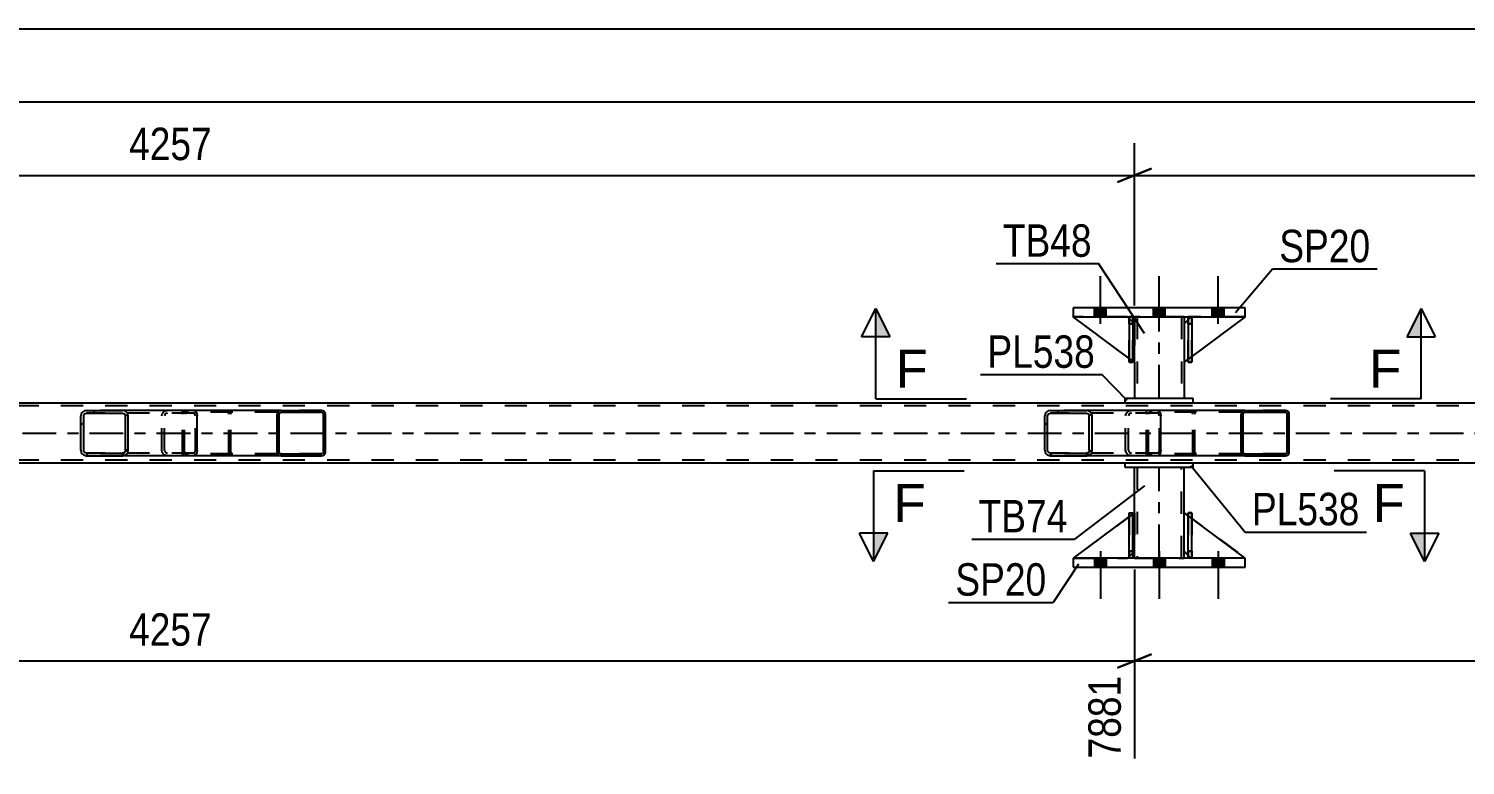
# Model space of a CAD drawing. Header units: millimetres. Extents: x -89 to 752, y -437 to 157.
# Drawn here: x 137.8 to 264.7, y -234.1 to -169 of the extents above; entities that cross this region are included whole.
import ezdxf

# ---------------------------------------------------------------- set-up
doc = ezdxf.new("R2010")
doc.units = ezdxf.units.MM
doc.linetypes.add('DXK_LINE_DOT2', pattern=[3.9198, 1.9599, -1.9599])
doc.linetypes.add('DXK_LINE_DOT3', pattern=[5.9187, 2.979, -0.9799, 0.9799, -0.9799])
doc.styles.add('Arial', font='ARIAL.TTF', dxfattribs={"height": 0.2})
doc.styles.add('Arial Narrow', font='ARIALN.TTF', dxfattribs={"height": 0.2})

# ---------------------------------------------------------------- blocks, each defined once
blk = doc.blocks.new('Part-318886155-2292 - 2159')
at = {"color": 7, "linetype": 'DXK_LINE_DOT2'}
for p, q in [((235.37, -211.85), (235.05, -212.09)), ((235.5, -215.16), (235.5, -211.76)), ((235.5, -215.16), (234.9, -215.76)), ((235.37, -215.29), (235.05, -215.61)), ((230.1, -215.76), (234.9, -215.76))]:
    blk.add_line(p, q, dxfattribs=at)
at = {"color": 2, "linetype": 'Continuous'}
for p, q in [((235.5, -211.76), (235.37, -211.85)), ((235.5, -215.16), (235.5, -211.76)), ((235.05, -212.09), (230.1, -215.76)), ((235.05, -215.61), (234.9, -215.76)), ((235.5, -215.16), (235.37, -215.29)), ((235.5, -215.16), (235.5, -215.16))]:
    blk.add_line(p, q, dxfattribs=at)
blk = doc.blocks.new('Part-318886155-2347 - 2159')
at = {"color": 2, "linetype": 'Continuous'}
for p, q in [((240.25, -194.71), (239.9, -195.06)), ((239.9, -195.06), (239.9, -198.46)), ((245.3, -194.46), (240.57, -197.96)), ((240.25, -198.2), (239.9, -198.46))]:
    blk.add_line(p, q, dxfattribs=at)
at = {"color": 7, "linetype": 'DXK_LINE_DOT2'}
for p, q in [((240.5, -194.46), (240.25, -194.71)), ((245.3, -194.46), (240.5, -194.46)), ((240.57, -197.96), (240.25, -198.2))]:
    blk.add_line(p, q, dxfattribs=at)
blk = doc.blocks.new('Part-318886155-2284 - 2159')
at = {"color": 7, "linetype": 'DXK_LINE_DOT2'}
for p, q in [((240.57, -211.76), (240.25, -211.76)), ((240.25, -215.16), (240.25, -211.76)), ((240.25, -211.76), (240.25, -215.76)), ((240.57, -211.76), (240.57, -215.16)), ((240.57, -215.76), (240.57, -211.76)), ((240.57, -215.16), (240.25, -215.16)), ((240.25, -215.76), (240.25, -215.16)), ((240.57, -215.16), (240.57, -215.76)), ((240.57, -215.76), (240.25, -215.76)), ((240.57, -215.76), (240.57, -215.76))]:
    blk.add_line(p, q, dxfattribs=at)
blk = doc.blocks.new('Part-318886155-2282 - 2159')
at = {"color": 2, "linetype": 'Continuous'}
for p, q in [((240.25, -215.76), (240.25, -211.76)), ((240.25, -211.76), (240.57, -211.76)), ((240.57, -215.76), (240.57, -211.76)), ((240.25, -215.76), (240.25, -215.76)), ((240.57, -215.76), (240.25, -215.76))]:
    blk.add_line(p, q, dxfattribs=at)
at = {"color": 7, "linetype": 'DXK_LINE_DOT2'}
for p, q in [((240.25, -211.76), (240.25, -215.16)), ((240.57, -215.16), (240.57, -211.76)), ((240.25, -215.16), (240.25, -215.76)), ((240.25, -215.16), (240.57, -215.16)), ((240.57, -215.76), (240.57, -215.16)), ((240.57, -215.76), (240.57, -215.76))]:
    blk.add_line(p, q, dxfattribs=at)
blk = doc.blocks.new('Part-318886155-2420 - 2159')
at = {"color": 2, "linetype": 'Continuous'}
for p, q in [((640.46, -202.08), (-28.42, -202.08)), ((234.7, -207.36), (70.43, -207.36)), ((490.1, -207.36), (240.7, -207.36))]:
    blk.add_line(p, q, dxfattribs=at)
at = {"color": 7, "linetype": 'DXK_LINE_DOT2'}
for p, q in [((640.46, -202.32), (-28.42, -202.32)), ((640.46, -207.12), (-28.42, -207.12)), ((240.7, -207.36), (234.7, -207.36))]:
    blk.add_line(p, q, dxfattribs=at)
at = {"color": 7, "linetype": 'DXK_LINE_DOT3'}
blk.add_line((-28.42, -204.72), (640.46, -204.72), dxfattribs=at)
blk = doc.blocks.new('Part-318886155-2291 - 2159')
at = {"color": 7, "linetype": 'DXK_LINE_DOT2'}
for p, q in [((235.5, -211.76), (230.1, -215.76)), ((235.5, -215.16), (235.5, -211.76)), ((235.5, -211.76), (235.5, -215.16)), ((234.9, -215.76), (235.5, -215.16)), ((235.5, -215.16), (234.9, -215.76)), ((235.5, -215.16), (235.5, -215.16)), ((230.1, -215.76), (234.9, -215.76))]:
    blk.add_line(p, q, dxfattribs=at)
blk = doc.blocks.new('Part-318886155-2348 - 2159')
at = {"color": 7, "linetype": 'DXK_LINE_DOT2'}
for p, q in [((235.5, -198.46), (230.1, -194.46)), ((230.1, -194.46), (234.9, -194.46)), ((234.9, -194.46), (235.5, -195.06)), ((235.5, -195.06), (234.9, -194.46)), ((235.5, -195.06), (235.5, -198.46)), ((235.5, -195.06), (235.5, -195.06)), ((235.5, -195.06), (235.5, -198.46))]:
    blk.add_line(p, q, dxfattribs=at)
blk = doc.blocks.new('Part-318886155-2283 - 2159')
at = {"color": 7, "linetype": 'DXK_LINE_DOT2'}
for p, q in [((235.05, -211.76), (235.37, -211.76)), ((235.05, -215.16), (235.05, -211.76)), ((235.05, -211.76), (235.05, -215.76)), ((235.37, -211.76), (235.37, -215.16)), ((235.37, -215.76), (235.37, -211.86)), ((235.37, -215.16), (235.05, -215.16)), ((235.05, -215.76), (235.05, -215.16)), ((235.37, -215.16), (235.37, -215.76)), ((235.37, -215.76), (235.05, -215.76)), ((235.37, -215.76), (235.37, -215.76))]:
    blk.add_line(p, q, dxfattribs=at)
blk = doc.blocks.new('Part-318886155-2288 - 2159')
at = {"color": 7, "linetype": 'DXK_LINE_DOT2'}
for p, q in [((239.9, -215.16), (239.9, -211.76)), ((239.9, -211.76), (245.3, -215.76)), ((240.5, -215.76), (239.9, -215.16)), ((245.3, -215.76), (240.5, -215.76))]:
    blk.add_line(p, q, dxfattribs=at)
blk = doc.blocks.new('Part-318886155-2346 - 2159')
at = {"color": 7, "linetype": 'DXK_LINE_DOT2'}
for p, q in [((240.5, -194.46), (239.9, -195.06)), ((239.9, -198.46), (245.3, -194.46)), ((239.9, -195.06), (239.9, -198.46)), ((245.3, -194.46), (240.5, -194.46))]:
    blk.add_line(p, q, dxfattribs=at)
blk = doc.blocks.new('Part-318886155-2289 - 2159')
at = {"color": 2, "linetype": 'Continuous'}
for p, q in [((239.9, -215.16), (239.9, -211.76)), ((240.25, -212.02), (239.9, -211.76)), ((245.3, -215.76), (240.57, -212.26)), ((240.25, -215.52), (239.9, -215.16))]:
    blk.add_line(p, q, dxfattribs=at)
at = {"color": 7, "linetype": 'DXK_LINE_DOT2'}
for p, q in [((240.57, -212.26), (240.25, -212.02)), ((240.5, -215.76), (240.25, -215.52)), ((245.3, -215.76), (240.5, -215.76)), ((245.3, -215.76), (245.3, -215.76)), ((245.3, -215.76), (245.3, -215.76))]:
    blk.add_line(p, q, dxfattribs=at)
blk = doc.blocks.new('Part-318886155-2293 - 2159')
at = {"color": 2, "linetype": 'Continuous'}
for p, q in [((235.05, -215.76), (235.05, -211.76)), ((235.05, -211.76), (235.37, -211.76)), ((235.37, -215.76), (235.37, -211.76)), ((235.05, -215.76), (235.05, -215.76)), ((235.37, -215.76), (235.05, -215.76))]:
    blk.add_line(p, q, dxfattribs=at)
at = {"color": 7, "linetype": 'DXK_LINE_DOT2'}
for p, q in [((235.05, -211.76), (235.05, -215.16)), ((235.37, -215.16), (235.37, -211.76)), ((235.05, -215.16), (235.05, -215.76)), ((235.05, -215.16), (235.37, -215.16)), ((235.37, -215.76), (235.37, -215.16)), ((235.37, -215.76), (235.37, -215.76))]:
    blk.add_line(p, q, dxfattribs=at)
blk = doc.blocks.new('Part-318886155-2294 - 2159')
at = {"color": 2, "linetype": 'Continuous'}
for p, q in [((235.37, -194.46), (235.05, -194.46)), ((235.05, -194.46), (235.05, -198.46)), ((235.37, -194.46), (235.37, -194.46)), ((235.37, -194.46), (235.37, -198.46)), ((235.37, -198.46), (235.05, -198.46))]:
    blk.add_line(p, q, dxfattribs=at)
at = {"color": 7, "linetype": 'DXK_LINE_DOT2'}
for p, q in [((235.05, -195.06), (235.05, -194.46)), ((235.37, -195.06), (235.05, -195.06)), ((235.05, -195.06), (235.05, -198.46)), ((235.37, -195.06), (235.37, -194.46)), ((235.37, -194.46), (235.37, -194.46)), ((235.37, -198.46), (235.37, -195.06))]:
    blk.add_line(p, q, dxfattribs=at)
blk = doc.blocks.new('Part-318886155-2295 - 2159')
at = {"color": 2, "linetype": 'Continuous'}
for p, q in [((240.57, -194.46), (240.25, -194.46)), ((240.25, -194.46), (240.25, -198.46)), ((240.57, -194.46), (240.57, -194.46)), ((240.57, -194.46), (240.57, -198.46)), ((240.57, -198.46), (240.25, -198.46))]:
    blk.add_line(p, q, dxfattribs=at)
at = {"color": 7, "linetype": 'DXK_LINE_DOT2'}
for p, q in [((240.25, -195.06), (240.25, -194.46)), ((240.57, -195.06), (240.25, -195.06)), ((240.25, -195.06), (240.25, -198.46)), ((240.57, -195.06), (240.57, -194.46)), ((240.57, -194.46), (240.57, -194.46)), ((240.57, -198.46), (240.57, -195.06))]:
    blk.add_line(p, q, dxfattribs=at)
blk = doc.blocks.new('Part-318886155-2395 - 2159')
at = {"linetype": 'Continuous'}
h = blk.add_hatch(dxfattribs=at)
h.set_pattern_fill('', scale=0.7, style=0, pattern_type=0)
h.set_pattern_definition([(45, (146.6005, -203.0176), (-1.57154, 1.57154), [])])
h.paths.add_polyline_path([(146.64, -203.2), (146.6, -203.02), (146.49, -202.86), (146.33, -202.76), (146.14, -202.72), (142.95, -202.72), (142.76, -202.76), (142.6, -202.86), (142.49, -203.02), (142.45, -203.2), (142.45, -206.24), (142.49, -206.43), (142.6, -206.58), (142.76, -206.68), (142.95, -206.72), (146.14, -206.72), (146.33, -206.68), (146.49, -206.58), (146.6, -206.43), (146.64, -206.24)])
h.paths.add_polyline_path([(146.37, -206.33), (146.31, -206.41), (146.23, -206.46), (146.14, -206.48), (142.95, -206.48), (142.86, -206.46), (142.77, -206.41), (142.72, -206.33), (142.7, -206.24), (142.7, -203.2), (142.72, -203.11), (142.77, -203.03), (142.86, -202.98), (142.95, -202.96), (146.14, -202.96), (146.23, -202.98), (146.31, -203.03), (146.37, -203.11), (146.39, -203.2), (146.39, -206.24)])
at = {"color": 2, "linetype": 'Continuous'}
for p, q in [((142.95, -202.72), (142.76, -202.76)), ((142.77, -203.03), (142.86, -202.98)), ((142.86, -202.98), (142.95, -202.96)), ((142.95, -202.72), (146.14, -202.72)), ((142.95, -202.96), (146.14, -202.96)), ((152.44, -202.72), (146.14, -202.72)), ((146.33, -202.76), (146.14, -202.72)), ((146.14, -202.96), (146.23, -202.98)), ((146.23, -202.98), (146.31, -203.03)), ((152.44, -202.72), (152.54, -202.76)), ((152.54, -202.76), (152.63, -202.86)), ((152.63, -202.86), (152.69, -203.02)), ((142.49, -203.02), (142.45, -203.2)), ((142.45, -206.24), (142.45, -203.2)), ((142.7, -203.2), (142.72, -203.11)), ((142.7, -206.24), (142.7, -203.2)), ((142.72, -203.11), (142.77, -203.03)), ((146.31, -203.03), (146.37, -203.11)), ((146.37, -203.11), (146.39, -203.2)), ((146.39, -206.24), (146.39, -203.2)), ((146.64, -203.2), (146.6, -203.02)), ((146.64, -206.24), (146.64, -203.2)), ((152.69, -203.02), (152.71, -203.2)), ((152.71, -206.24), (152.71, -203.2)), ((142.45, -206.24), (142.49, -206.43)), ((142.72, -206.33), (142.7, -206.24)), ((142.77, -206.41), (142.72, -206.33)), ((142.76, -206.68), (142.95, -206.72)), ((142.86, -206.46), (142.77, -206.41)), ((142.95, -206.48), (142.86, -206.46)), ((142.95, -206.48), (146.14, -206.48)), ((142.95, -206.72), (146.14, -206.72)), ((146.23, -206.46), (146.14, -206.48)), ((146.14, -206.72), (146.33, -206.68)), ((152.44, -206.72), (146.14, -206.72)), ((146.31, -206.41), (146.23, -206.46)), ((146.37, -206.33), (146.31, -206.41)), ((146.39, -206.24), (146.37, -206.33)), ((146.6, -206.43), (146.64, -206.24)), ((152.54, -206.68), (152.44, -206.72)), ((152.63, -206.58), (152.54, -206.68)), ((152.69, -206.43), (152.63, -206.58)), ((152.71, -206.24), (152.69, -206.43))]:
    blk.add_line(p, q, dxfattribs=at)
at = {"color": 7, "linetype": 'DXK_LINE_DOT2'}
for p, q in [((146.14, -202.72), (142.95, -202.72)), ((152.44, -202.96), (142.95, -202.96)), ((149.91, -202.76), (150.1, -202.72)), ((150.01, -202.98), (149.92, -203.03)), ((150.1, -202.96), (150.01, -202.98)), ((151.44, -202.96), (151.44, -202.72)), ((152.49, -202.98), (152.44, -202.96)), ((152.53, -203.03), (152.49, -202.98)), ((149.6, -203.2), (149.64, -203.02)), ((149.6, -206.24), (149.6, -203.2)), ((149.87, -203.11), (149.85, -203.2)), ((149.85, -206.24), (149.85, -203.2)), ((149.92, -203.03), (149.87, -203.11)), ((152.56, -203.11), (152.53, -203.03)), ((152.57, -203.2), (152.56, -203.11)), ((152.57, -206.24), (152.57, -203.2)), ((152.44, -206.48), (142.95, -206.48)), ((146.14, -206.72), (142.95, -206.72)), ((149.64, -206.43), (149.6, -206.24)), ((149.85, -206.24), (149.87, -206.33)), ((149.87, -206.33), (149.92, -206.41)), ((150.1, -206.72), (149.91, -206.68)), ((149.92, -206.41), (149.95, -206.43)), ((149.95, -206.43), (150.01, -206.46)), ((150.01, -206.46), (150.1, -206.48)), ((151.44, -206.72), (151.44, -206.48)), ((152.44, -206.48), (152.49, -206.46)), ((152.49, -206.46), (152.53, -206.41)), ((152.53, -206.41), (152.56, -206.33)), ((152.56, -206.33), (152.57, -206.24))]:
    blk.add_line(p, q, dxfattribs=at)
at = {"color": 2, "linetype": 'Continuous'}
for centre, start, end in [((142.94, -203.22), 111.1941, 156.1506), ((146.15, -203.22), 23.8494, 68.8059), ((142.94, -206.23), 203.8494, 248.8059), ((146.15, -206.23), 291.1941, 336.1506)]:
    blk.add_arc(centre, 0.492, start, end, dxfattribs=at)
at = {"color": 7, "linetype": 'DXK_LINE_DOT2'}
for centre, start, end in [((150.09, -203.22), 111.1941, 156.1506), ((150.09, -206.23), 203.8494, 248.8059)]:
    blk.add_arc(centre, 0.492, start, end, dxfattribs=at)
blk = doc.blocks.new('Part-318886155-2349 - 2159')
at = {"color": 2, "linetype": 'Continuous'}
for p, q in [((235.05, -198.13), (230.1, -194.46)), ((235.05, -194.61), (234.9, -194.46)), ((235.5, -195.06), (235.37, -194.93)), ((235.5, -195.06), (235.5, -195.06)), ((235.5, -198.46), (235.5, -195.06)), ((235.37, -198.37), (235.5, -198.46)), ((235.5, -198.46), (235.5, -198.46))]:
    blk.add_line(p, q, dxfattribs=at)
at = {"color": 7, "linetype": 'DXK_LINE_DOT2'}
for p, q in [((234.9, -194.46), (230.1, -194.46)), ((234.9, -194.46), (235.5, -195.06)), ((235.37, -194.93), (235.05, -194.61)), ((235.5, -195.06), (235.5, -198.46)), ((235.37, -198.37), (235.05, -198.13))]:
    blk.add_line(p, q, dxfattribs=at)
blk = doc.blocks.new('Part-318886155-2351 - 2159')
at = {"linetype": 'Continuous'}
h = blk.add_hatch(dxfattribs=at)
h.set_pattern_fill('', scale=0.7, style=0, pattern_type=0)
h.set_pattern_definition([(45, (249.1588, -202.9189), (-1.57154, 1.57154), [])])
h.paths.add_polyline_path([(249.18, -203.04), (249.16, -202.92), (249.09, -202.82), (248.97, -202.75), (248.84, -202.72), (245.27, -202.72), (245.14, -202.75), (245.03, -202.82), (244.95, -202.92), (244.93, -203.04), (244.93, -206.4), (244.95, -206.52), (245.03, -206.63), (245.14, -206.7), (245.27, -206.72), (248.84, -206.72), (248.97, -206.7), (249.09, -206.63), (249.16, -206.52), (249.18, -206.4)])
h.paths.add_polyline_path([(249, -206.46), (248.96, -206.51), (248.91, -206.55), (248.84, -206.56), (245.27, -206.56), (245.2, -206.55), (245.15, -206.51), (245.11, -206.46), (245.1, -206.4), (245.1, -203.04), (245.11, -202.98), (245.15, -202.93), (245.2, -202.89), (245.27, -202.88), (248.84, -202.88), (248.91, -202.89), (248.96, -202.93), (249, -202.98), (249.01, -203.04), (249.01, -206.4)])
at = {"color": 7, "linetype": 'DXK_LINE_DOT2'}
for p, q in [((236.58, -203.04), (236.6, -202.92)), ((236.76, -202.98), (236.75, -203.04)), ((236.8, -202.93), (236.76, -202.98)), ((236.79, -202.75), (236.92, -202.72)), ((236.85, -202.89), (236.8, -202.93)), ((236.92, -202.88), (236.85, -202.89)), ((237.57, -202.72), (236.92, -202.72)), ((248.84, -202.88), (236.92, -202.88)), ((240.49, -202.72), (240.63, -202.75)), ((240.56, -202.89), (240.49, -202.88)), ((240.62, -202.93), (240.56, -202.89)), ((240.65, -202.98), (240.62, -202.93)), ((240.66, -203.04), (240.65, -202.98)), ((240.81, -202.92), (240.84, -203.04)), ((248.84, -202.72), (245.27, -202.72)), ((236.58, -206.4), (236.58, -203.04)), ((236.75, -206.4), (236.75, -203.04)), ((240.66, -206.4), (240.66, -203.04)), ((240.84, -206.4), (240.84, -203.04)), ((236.6, -206.52), (236.58, -206.4)), ((236.75, -206.4), (236.76, -206.46)), ((236.76, -206.46), (236.8, -206.51)), ((236.92, -206.72), (236.79, -206.7)), ((236.8, -206.51), (236.85, -206.55)), ((236.85, -206.55), (236.92, -206.56)), ((248.84, -206.56), (236.92, -206.56)), ((237.57, -206.72), (236.92, -206.72)), ((240.49, -206.56), (240.56, -206.55)), ((240.63, -206.7), (240.49, -206.72)), ((240.56, -206.55), (240.62, -206.51)), ((240.62, -206.51), (240.65, -206.46)), ((240.65, -206.46), (240.66, -206.4)), ((240.84, -206.4), (240.81, -206.52)), ((245.27, -206.72), (248.84, -206.72))]:
    blk.add_line(p, q, dxfattribs=at)
at = {"color": 2, "linetype": 'Continuous'}
for p, q in [((245.27, -202.72), (237.57, -202.72)), ((244.95, -202.92), (244.93, -203.04)), ((245.1, -203.04), (245.11, -202.98)), ((245.11, -202.98), (245.15, -202.93)), ((245.27, -202.72), (245.14, -202.75)), ((245.15, -202.93), (245.2, -202.89)), ((245.2, -202.89), (245.27, -202.88)), ((245.27, -202.72), (248.84, -202.72)), ((245.27, -202.88), (248.84, -202.88)), ((248.97, -202.75), (248.84, -202.72)), ((248.84, -202.88), (248.91, -202.89)), ((248.91, -202.89), (248.96, -202.93)), ((248.96, -202.93), (249, -202.98)), ((249, -202.98), (249.01, -203.04)), ((249.18, -203.04), (249.16, -202.92)), ((244.93, -206.4), (244.93, -203.04)), ((245.1, -206.4), (245.1, -203.04)), ((249.01, -206.4), (249.01, -203.04)), ((249.18, -206.4), (249.18, -203.04)), ((245.27, -206.72), (237.57, -206.72)), ((244.93, -206.4), (244.95, -206.52)), ((245.11, -206.46), (245.1, -206.4)), ((245.15, -206.51), (245.11, -206.46)), ((245.14, -206.7), (245.27, -206.72)), ((245.2, -206.55), (245.15, -206.51)), ((245.27, -206.56), (245.2, -206.55)), ((245.27, -206.56), (248.84, -206.56)), ((245.27, -206.72), (248.84, -206.72)), ((248.91, -206.55), (248.84, -206.56)), ((248.84, -206.72), (248.97, -206.7)), ((248.96, -206.51), (248.91, -206.55)), ((249, -206.46), (248.96, -206.51)), ((249.01, -206.4), (249, -206.46)), ((249.16, -206.52), (249.18, -206.4))]:
    blk.add_line(p, q, dxfattribs=at)
at = {"color": 7, "linetype": 'DXK_LINE_DOT2'}
for centre, start, end in [((240.51, -203.06), 24.32, 69.2417), ((236.91, -206.39), 204.32, 249.2417), ((240.51, -206.39), 290.7583, 335.68)]:
    blk.add_arc(centre, 0.331, start, end, dxfattribs=at)
at = {"color": 2, "linetype": 'Continuous'}
for centre, start, end in [((245.26, -203.06), 110.7583, 155.68), ((248.86, -203.06), 24.32, 69.2417), ((245.26, -206.39), 204.32, 249.2417), ((248.86, -206.39), 290.7583, 335.68)]:
    blk.add_arc(centre, 0.331, start, end, dxfattribs=at)
blk = doc.blocks.new('Part-318886155-2364 - 2159')
at = {"color": 2, "linetype": 'Continuous'}
for p, q in [((235.5, -211.76), (235.5, -207.76)), ((239.9, -211.76), (239.9, -207.76)), ((235.5, -215.76), (235.5, -215.16)), ((239.9, -215.76), (239.9, -215.16))]:
    blk.add_line(p, q, dxfattribs=at)
at = {"color": 7, "linetype": 'DXK_LINE_DOT2'}
for p, q in [((239.9, -207.76), (235.5, -207.76)), ((235.74, -207.76), (235.74, -215.76)), ((239.66, -215.76), (239.66, -207.76)), ((235.5, -215.16), (235.5, -211.76)), ((239.9, -215.16), (239.9, -211.76)), ((235.5, -215.76), (239.9, -215.76))]:
    blk.add_line(p, q, dxfattribs=at)
at = {"color": 7, "linetype": 'DXK_LINE_DOT3'}
blk.add_line((237.7, -215.76), (237.7, -207.76), dxfattribs=at)
blk = doc.blocks.new('Part-318886155-2369 - 2159')
at = {"color": 2, "linetype": 'Continuous'}
for p, q in [((240.7, -207.36), (234.7, -207.36)), ((234.7, -207.76), (234.7, -207.36)), ((240.7, -207.76), (234.7, -207.76)), ((240.7, -207.76), (240.7, -207.36))]:
    blk.add_line(p, q, dxfattribs=at)
blk = doc.blocks.new('Part-318886155-2393 - 2159')
at = {"linetype": 'Continuous'}
h = blk.add_hatch(dxfattribs=at)
h.set_pattern_fill('', scale=0.7, style=0, pattern_type=0)
h.set_pattern_definition([(45, (231.7348, -203.0176), (-1.57154, 1.57154), [])])
h.paths.add_polyline_path([(231.77, -203.2), (231.73, -203.02), (231.63, -202.86), (231.46, -202.76), (231.27, -202.72), (228.09, -202.72), (227.89, -202.76), (227.73, -202.86), (227.62, -203.02), (227.58, -203.2), (227.58, -206.24), (227.62, -206.43), (227.73, -206.58), (227.89, -206.68), (228.09, -206.72), (231.27, -206.72), (231.46, -206.68), (231.63, -206.58), (231.73, -206.43), (231.77, -206.24)])
h.paths.add_polyline_path([(231.5, -206.33), (231.45, -206.41), (231.37, -206.46), (231.27, -206.48), (228.09, -206.48), (227.99, -206.46), (227.91, -206.41), (227.85, -206.33), (227.83, -206.24), (227.83, -203.2), (227.85, -203.11), (227.91, -203.03), (227.99, -202.98), (228.09, -202.96), (231.27, -202.96), (231.37, -202.98), (231.45, -203.03), (231.5, -203.11), (231.52, -203.2), (231.52, -206.24)])
at = {"color": 2, "linetype": 'Continuous'}
for p, q in [((228.09, -202.72), (227.89, -202.76)), ((227.91, -203.03), (227.99, -202.98)), ((227.99, -202.98), (228.09, -202.96)), ((228.09, -202.72), (231.27, -202.72)), ((228.09, -202.96), (231.27, -202.96)), ((237.57, -202.72), (231.27, -202.72)), ((231.46, -202.76), (231.27, -202.72)), ((231.27, -202.96), (231.37, -202.98)), ((231.37, -202.98), (231.45, -203.03)), ((237.57, -202.72), (237.67, -202.76)), ((237.67, -202.76), (237.76, -202.86)), ((237.76, -202.86), (237.82, -203.02)), ((227.62, -203.02), (227.58, -203.2)), ((227.58, -206.24), (227.58, -203.2)), ((227.83, -203.2), (227.85, -203.11)), ((227.83, -206.24), (227.83, -203.2)), ((227.85, -203.11), (227.91, -203.03)), ((231.45, -203.03), (231.5, -203.11)), ((231.5, -203.11), (231.52, -203.2)), ((231.52, -206.24), (231.52, -203.2)), ((231.77, -203.2), (231.73, -203.02)), ((231.77, -206.24), (231.77, -203.2)), ((237.82, -203.02), (237.84, -203.2)), ((237.84, -206.24), (237.84, -203.2)), ((227.58, -206.24), (227.62, -206.43)), ((227.85, -206.33), (227.83, -206.24)), ((227.91, -206.41), (227.85, -206.33)), ((227.89, -206.68), (228.09, -206.72)), ((227.99, -206.46), (227.91, -206.41)), ((228.09, -206.48), (227.99, -206.46)), ((228.09, -206.48), (231.27, -206.48)), ((228.09, -206.72), (231.27, -206.72)), ((231.37, -206.46), (231.27, -206.48)), ((231.27, -206.72), (231.46, -206.68)), ((237.57, -206.72), (231.27, -206.72)), ((231.45, -206.41), (231.37, -206.46)), ((231.5, -206.33), (231.45, -206.41)), ((231.52, -206.24), (231.5, -206.33)), ((231.73, -206.43), (231.77, -206.24)), ((237.67, -206.68), (237.57, -206.72)), ((237.76, -206.58), (237.67, -206.68)), ((237.82, -206.43), (237.76, -206.58)), ((237.84, -206.24), (237.82, -206.43))]:
    blk.add_line(p, q, dxfattribs=at)
at = {"color": 7, "linetype": 'DXK_LINE_DOT2'}
for p, q in [((231.27, -202.72), (228.09, -202.72)), ((237.57, -202.96), (228.09, -202.96)), ((235.04, -202.76), (235.24, -202.72)), ((235.14, -202.98), (235.06, -203.03)), ((235.24, -202.96), (235.14, -202.98)), ((236.58, -202.96), (236.58, -202.72)), ((237.62, -202.98), (237.57, -202.96)), ((237.67, -203.03), (237.62, -202.98)), ((234.73, -203.2), (234.77, -203.02)), ((234.73, -206.24), (234.73, -203.2)), ((235, -203.11), (234.99, -203.2)), ((234.99, -206.24), (234.99, -203.2)), ((235.06, -203.03), (235, -203.11)), ((237.7, -203.11), (237.67, -203.03)), ((237.71, -203.2), (237.7, -203.11)), ((237.71, -206.24), (237.71, -203.2)), ((237.57, -206.48), (228.09, -206.48)), ((231.27, -206.72), (228.09, -206.72)), ((234.77, -206.43), (234.73, -206.24)), ((234.99, -206.24), (235, -206.33)), ((235, -206.33), (235.06, -206.41)), ((235.24, -206.72), (235.04, -206.68)), ((235.06, -206.41), (235.08, -206.43)), ((235.08, -206.43), (235.14, -206.46)), ((235.14, -206.46), (235.24, -206.48)), ((236.58, -206.72), (236.58, -206.48)), ((237.57, -206.48), (237.62, -206.46)), ((237.62, -206.46), (237.67, -206.41)), ((237.67, -206.41), (237.7, -206.33)), ((237.7, -206.33), (237.71, -206.24))]:
    blk.add_line(p, q, dxfattribs=at)
at = {"color": 2, "linetype": 'Continuous'}
for centre, start, end in [((228.07, -203.22), 111.1941, 156.1506), ((231.28, -203.22), 23.8494, 68.8059), ((228.07, -206.23), 203.8494, 248.8059), ((231.28, -206.23), 291.1941, 336.1506)]:
    blk.add_arc(centre, 0.492, start, end, dxfattribs=at)
at = {"color": 7, "linetype": 'DXK_LINE_DOT2'}
for centre, start, end in [((235.22, -203.22), 111.1941, 156.1506), ((235.22, -206.23), 203.8494, 248.8059)]:
    blk.add_arc(centre, 0.492, start, end, dxfattribs=at)
blk = doc.blocks.new('Part-318886155-2394 - 2159')
at = {"linetype": 'Continuous'}
h = blk.add_hatch(dxfattribs=at)
h.set_pattern_fill('', scale=0.7, style=0, pattern_type=0)
h.set_pattern_definition([(45, (164.0246, -202.9189), (-1.57154, 1.57154), [])])
h.paths.add_polyline_path([(164.05, -203.04), (164.02, -202.92), (163.95, -202.82), (163.84, -202.75), (163.71, -202.72), (160.13, -202.72), (160, -202.75), (159.89, -202.82), (159.82, -202.92), (159.79, -203.04), (159.79, -206.4), (159.82, -206.52), (159.89, -206.63), (160, -206.7), (160.13, -206.72), (163.71, -206.72), (163.84, -206.7), (163.95, -206.63), (164.02, -206.52), (164.05, -206.4)])
h.paths.add_polyline_path([(163.87, -206.46), (163.83, -206.51), (163.78, -206.55), (163.71, -206.56), (160.13, -206.56), (160.07, -206.55), (160.01, -206.51), (159.98, -206.46), (159.96, -206.4), (159.96, -203.04), (159.98, -202.98), (160.01, -202.93), (160.07, -202.89), (160.13, -202.88), (163.71, -202.88), (163.78, -202.89), (163.83, -202.93), (163.87, -202.98), (163.88, -203.04), (163.88, -206.4)])
at = {"color": 7, "linetype": 'DXK_LINE_DOT2'}
for p, q in [((151.44, -203.04), (151.47, -202.92)), ((151.63, -202.98), (151.61, -203.04)), ((151.66, -202.93), (151.63, -202.98)), ((151.65, -202.75), (151.78, -202.72)), ((151.72, -202.89), (151.66, -202.93)), ((151.78, -202.88), (151.72, -202.89)), ((152.44, -202.72), (151.78, -202.72)), ((163.71, -202.88), (151.78, -202.88)), ((155.36, -202.72), (155.49, -202.75)), ((155.43, -202.89), (155.36, -202.88)), ((155.48, -202.93), (155.43, -202.89)), ((155.52, -202.98), (155.48, -202.93)), ((155.53, -203.04), (155.52, -202.98)), ((155.68, -202.92), (155.7, -203.04)), ((163.71, -202.72), (160.13, -202.72)), ((151.44, -206.4), (151.44, -203.04)), ((151.61, -206.4), (151.61, -203.04)), ((155.53, -206.4), (155.53, -203.04)), ((155.7, -206.4), (155.7, -203.04)), ((151.47, -206.52), (151.44, -206.4)), ((151.61, -206.4), (151.63, -206.46)), ((151.63, -206.46), (151.66, -206.51)), ((151.78, -206.72), (151.65, -206.7)), ((151.66, -206.51), (151.72, -206.55)), ((151.72, -206.55), (151.78, -206.56)), ((163.71, -206.56), (151.78, -206.56)), ((152.44, -206.72), (151.78, -206.72)), ((155.36, -206.56), (155.43, -206.55)), ((155.49, -206.7), (155.36, -206.72)), ((155.43, -206.55), (155.48, -206.51)), ((155.48, -206.51), (155.52, -206.46)), ((155.52, -206.46), (155.53, -206.4)), ((155.7, -206.4), (155.68, -206.52)), ((160.13, -206.72), (163.71, -206.72))]:
    blk.add_line(p, q, dxfattribs=at)
at = {"color": 2, "linetype": 'Continuous'}
for p, q in [((160.13, -202.72), (152.44, -202.72)), ((159.82, -202.92), (159.79, -203.04)), ((159.96, -203.04), (159.98, -202.98)), ((159.98, -202.98), (160.01, -202.93)), ((160.13, -202.72), (160, -202.75)), ((160.01, -202.93), (160.07, -202.89)), ((160.07, -202.89), (160.13, -202.88)), ((160.13, -202.72), (163.71, -202.72)), ((160.13, -202.88), (163.71, -202.88)), ((163.84, -202.75), (163.71, -202.72)), ((163.71, -202.88), (163.78, -202.89)), ((163.78, -202.89), (163.83, -202.93)), ((163.83, -202.93), (163.87, -202.98)), ((163.87, -202.98), (163.88, -203.04)), ((164.05, -203.04), (164.02, -202.92)), ((159.79, -206.4), (159.79, -203.04)), ((159.96, -206.4), (159.96, -203.04)), ((163.88, -206.4), (163.88, -203.04)), ((164.05, -206.4), (164.05, -203.04)), ((160.13, -206.72), (152.44, -206.72)), ((159.79, -206.4), (159.82, -206.52)), ((159.98, -206.46), (159.96, -206.4)), ((160.01, -206.51), (159.98, -206.46)), ((160, -206.7), (160.13, -206.72)), ((160.07, -206.55), (160.01, -206.51)), ((160.13, -206.56), (160.07, -206.55)), ((160.13, -206.56), (163.71, -206.56)), ((160.13, -206.72), (163.71, -206.72)), ((163.78, -206.55), (163.71, -206.56)), ((163.71, -206.72), (163.84, -206.7)), ((163.83, -206.51), (163.78, -206.55)), ((163.87, -206.46), (163.83, -206.51)), ((163.88, -206.4), (163.87, -206.46)), ((164.02, -206.52), (164.05, -206.4))]:
    blk.add_line(p, q, dxfattribs=at)
at = {"color": 7, "linetype": 'DXK_LINE_DOT2'}
for centre, start, end in [((151.77, -203.06), 110.7583, 155.68), ((155.37, -203.06), 24.32, 69.2417), ((151.77, -206.39), 204.32, 249.2417), ((155.37, -206.39), 290.7583, 335.68)]:
    blk.add_arc(centre, 0.331, start, end, dxfattribs=at)
at = {"color": 2, "linetype": 'Continuous'}
for centre, start, end in [((160.12, -203.06), 110.7583, 155.68), ((163.72, -203.06), 24.32, 69.2417), ((160.12, -206.39), 204.32, 249.2417), ((163.72, -206.39), 290.7583, 335.68)]:
    blk.add_arc(centre, 0.331, start, end, dxfattribs=at)
blk = doc.blocks.new('Part-318886155-2435 - 2159')
at = {"color": 2, "linetype": 'Continuous'}
for p, q in [((240.7, -201.66), (234.7, -201.66)), ((234.7, -202.06), (234.7, -201.66)), ((240.7, -202.06), (240.7, -201.66)), ((240.7, -202.06), (234.7, -202.06))]:
    blk.add_line(p, q, dxfattribs=at)
blk = doc.blocks.new('Part-318886155-2448 - 2159')
at = {"color": 2, "linetype": 'Continuous'}
for p, q in [((235.5, -194.46), (235.5, -195.06)), ((239.9, -194.46), (239.9, -195.06)), ((235.5, -198.46), (235.5, -201.66)), ((239.9, -198.46), (239.9, -201.66))]:
    blk.add_line(p, q, dxfattribs=at)
at = {"color": 7, "linetype": 'DXK_LINE_DOT2'}
for p, q in [((239.9, -194.46), (235.5, -194.46)), ((235.5, -195.06), (235.5, -198.46)), ((235.74, -194.46), (235.74, -201.66)), ((239.66, -194.46), (239.66, -201.66)), ((239.9, -195.06), (239.9, -198.46)), ((239.9, -201.66), (235.5, -201.66))]:
    blk.add_line(p, q, dxfattribs=at)
at = {"color": 7, "linetype": 'DXK_LINE_DOT3'}
blk.add_line((237.7, -201.66), (237.7, -194.46), dxfattribs=at)
blk = doc.blocks.new('Part-318886155-2450 - 2159')
at = {"color": 7, "linetype": 'DXK_LINE_DOT2'}
for p, q in [((235.05, -195.06), (235.05, -194.46)), ((235.05, -194.46), (235.05, -194.46)), ((235.05, -194.46), (235.05, -198.46)), ((235.37, -194.46), (235.05, -194.46)), ((235.05, -198.46), (235.05, -195.06)), ((235.05, -195.06), (235.37, -195.06)), ((235.37, -195.06), (235.37, -194.46)), ((235.37, -198.46), (235.37, -194.46)), ((235.37, -195.06), (235.37, -198.46)), ((235.05, -198.46), (235.37, -198.46))]:
    blk.add_line(p, q, dxfattribs=at)
blk = doc.blocks.new('Part-318886155-2451 - 2159')
at = {"color": 7, "linetype": 'DXK_LINE_DOT2'}
for p, q in [((240.25, -195.06), (240.25, -194.46)), ((240.25, -194.46), (240.25, -194.46)), ((240.25, -194.46), (240.25, -198.46)), ((240.57, -194.46), (240.25, -194.46)), ((240.25, -198.46), (240.25, -195.06)), ((240.25, -195.06), (240.57, -195.06)), ((240.57, -195.06), (240.57, -194.46)), ((240.57, -198.46), (240.57, -194.46)), ((240.57, -195.06), (240.57, -198.46)), ((240.25, -198.46), (240.57, -198.46))]:
    blk.add_line(p, q, dxfattribs=at)
blk = doc.blocks.new('Part-318886155-2456 - 2159')
at = {"color": 2, "linetype": 'Continuous'}
for p, q in [((230.1, -215.76), (230.1, -216.56)), ((245.3, -215.76), (230.1, -215.76)), ((230.1, -216.56), (245.3, -216.56)), ((245.3, -216.56), (245.3, -215.76))]:
    blk.add_line(p, q, dxfattribs=at)
blk = doc.blocks.new('Part-318886155-2461 - 2159')
at = {"color": 2, "linetype": 'Continuous'}
for p, q in [((245.3, -193.66), (230.1, -193.66)), ((230.1, -193.66), (230.1, -194.46)), ((245.3, -194.46), (245.3, -193.66)), ((230.1, -194.46), (245.3, -194.46))]:
    blk.add_line(p, q, dxfattribs=at)
blk = doc.blocks.new('Bolt-318886155-2476 - 2159')
at = {"linetype": 'Continuous'}
for points in [[(233.02, -215.76), (231.98, -215.76), (231.98, -216.56), (233.02, -216.56)], [(233.02, -215.76), (231.98, -215.76), (231.98, -216.56), (233.02, -216.56)], [(233.02, -215.76), (231.98, -215.76), (231.98, -216.56), (233.02, -216.56)], [(238.22, -215.76), (237.18, -215.76), (237.18, -216.56), (238.22, -216.56)], [(238.22, -215.76), (237.18, -215.76), (237.18, -216.56), (238.22, -216.56)], [(243.42, -215.76), (242.38, -215.76), (242.38, -216.56), (243.42, -216.56)], [(243.42, -215.76), (242.38, -215.76), (242.38, -216.56), (243.42, -216.56)], [(243.42, -215.76), (242.38, -215.76), (242.38, -216.56), (243.42, -216.56)]]:
    blk.add_hatch(color=1, dxfattribs=at).paths.add_polyline_path(points)
at = {"color": 1, "linetype": 'Continuous'}
for p, q in [((232.5, -215.16), (232.5, -219.36)), ((232.5, -215.16), (232.5, -219.36)), ((232.5, -215.16), (232.5, -219.36)), ((237.7, -215.16), (237.7, -219.36)), ((237.7, -215.16), (237.7, -219.36)), ((242.9, -215.16), (242.9, -219.36)), ((242.9, -215.16), (242.9, -219.36)), ((242.9, -215.16), (242.9, -219.36)), ((231.98, -215.76), (231.98, -216.56)), ((231.98, -215.76), (231.98, -216.56)), ((231.98, -215.76), (231.98, -216.56)), ((233.02, -215.76), (233.02, -216.56)), ((233.02, -215.76), (233.02, -216.56)), ((233.02, -215.76), (233.02, -216.56)), ((237.18, -215.76), (237.18, -216.56)), ((237.18, -215.76), (237.18, -216.56)), ((238.22, -215.76), (238.22, -216.56)), ((238.22, -215.76), (238.22, -216.56)), ((242.38, -215.76), (242.38, -216.56)), ((242.38, -215.76), (242.38, -216.56)), ((242.38, -215.76), (242.38, -216.56)), ((243.42, -215.76), (243.42, -216.56)), ((243.42, -215.76), (243.42, -216.56)), ((243.42, -215.76), (243.42, -216.56))]:
    blk.add_line(p, q, dxfattribs=at)
blk = doc.blocks.new('Bolt-318886155-2571 - 2159')
at = {"linetype": 'Continuous'}
for points in [[(231.98, -194.46), (233.02, -194.46), (233.02, -193.66), (231.98, -193.66)], [(231.98, -194.46), (233.02, -194.46), (233.02, -193.66), (231.98, -193.66)], [(231.98, -194.46), (233.02, -194.46), (233.02, -193.66), (231.98, -193.66)], [(237.18, -194.46), (238.22, -194.46), (238.22, -193.66), (237.18, -193.66)], [(237.18, -194.46), (238.22, -194.46), (238.22, -193.66), (237.18, -193.66)], [(242.38, -194.46), (243.42, -194.46), (243.42, -193.66), (242.38, -193.66)], [(242.38, -194.46), (243.42, -194.46), (243.42, -193.66), (242.38, -193.66)], [(242.38, -194.46), (243.42, -194.46), (243.42, -193.66), (242.38, -193.66)]]:
    blk.add_hatch(color=1, dxfattribs=at).paths.add_polyline_path(points)
at = {"color": 1, "linetype": 'Continuous'}
for p, q in [((232.5, -195.06), (232.5, -190.86)), ((232.5, -195.06), (232.5, -190.86)), ((232.5, -195.06), (232.5, -190.86)), ((237.7, -195.06), (237.7, -190.86)), ((237.7, -195.06), (237.7, -190.86)), ((242.9, -195.06), (242.9, -190.86)), ((242.9, -195.06), (242.9, -190.86)), ((242.9, -195.06), (242.9, -190.86)), ((231.98, -194.46), (231.98, -193.66)), ((231.98, -194.46), (231.98, -193.66)), ((231.98, -194.46), (231.98, -193.66)), ((233.02, -194.46), (233.02, -193.66)), ((233.02, -194.46), (233.02, -193.66)), ((233.02, -194.46), (233.02, -193.66)), ((237.18, -194.46), (237.18, -193.66)), ((237.18, -194.46), (237.18, -193.66)), ((238.22, -194.46), (238.22, -193.66)), ((238.22, -194.46), (238.22, -193.66)), ((242.38, -194.46), (242.38, -193.66)), ((242.38, -194.46), (242.38, -193.66)), ((242.38, -194.46), (242.38, -193.66)), ((243.42, -194.46), (243.42, -193.66)), ((243.42, -194.46), (243.42, -193.66)), ((243.42, -194.46), (243.42, -193.66))]:
    blk.add_line(p, q, dxfattribs=at)
blk = doc.blocks.new('StraightDimension-318886155-2679 - 2159')
at = {"color": 7, "linetype": 'Continuous'}
blk.add_line((-39.28, -169), (641.1, -169), dxfattribs=at)
blk = doc.blocks.new('StraightDimension-318886155-2635 - 2159')
at = {"color": 7, "linetype": 'Continuous'}
blk.add_line((-38.64, -175.44), (640.46, -175.44), dxfattribs=at)
blk = doc.blocks.new('StraightDimension-318886155-2666 - 2159')
at = {"color": 7, "linetype": 'Continuous'}
for p, q in [((235.5, -216.76), (235.5, -233.46)), ((237, -224.25), (234, -225.45)), ((235.5, -224.85), (490.9, -224.85))]:
    blk.add_line(p, q, dxfattribs=at)
blk = doc.blocks.new('StraightDimension-318886155-2672 - 2159')
at = {"color": 7, "linetype": 'Continuous'}
for p, q in [((65.23, -216.76), (65.23, -233.46)), ((235.5, -216.76), (235.5, -233.46)), ((66.73, -224.25), (63.73, -225.45)), ((234, -225.45), (237, -224.25)), ((65.23, -224.85), (235.5, -224.85))]:
    blk.add_line(p, q, dxfattribs=at)
at = {"color": 0}
blk.add_wipeout([(154.62, -224.1), (154.62, -219.9), (146.11, -219.9), (146.11, -224.1)], dxfattribs=at)
at = {"color": 3, "style": 'Arial Narrow'}
blk.add_text('4257', height=2.863, dxfattribs=at).set_placement((146.71, -223.5))
at = {"color": 0, "linetype": 'Continuous'}
blk.add_wipeout([(234.9, -225.55), (230.7, -225.55), (230.7, -234.06), (234.9, -234.06)], dxfattribs=at)
at = {"color": 3, "linetype": 'Continuous', "style": 'Arial Narrow'}
blk.add_text('7881', height=2.863, rotation=90.0002, dxfattribs=at).set_placement((234.3, -233.46))
blk = doc.blocks.new('StraightDimension-318886155-2700 - 2159')
at = {"color": 7, "linetype": 'Continuous'}
for p, q in [((235.5, -193.46), (235.5, -179.1)), ((237, -181.35), (234, -182.55)), ((235.5, -181.95), (490.9, -181.95))]:
    blk.add_line(p, q, dxfattribs=at)
blk = doc.blocks.new('StraightDimension-318886155-2706 - 2159')
at = {"color": 7, "linetype": 'Continuous'}
for p, q in [((65.23, -193.46), (65.23, -179.1)), ((235.5, -193.46), (235.5, -179.1)), ((66.73, -181.35), (63.73, -182.55)), ((234, -182.55), (237, -181.35)), ((65.23, -181.95), (235.5, -181.95))]:
    blk.add_line(p, q, dxfattribs=at)
at = {"color": 0}
blk.add_wipeout([(154.62, -181.2), (154.62, -177), (146.11, -177), (146.11, -181.2)], dxfattribs=at)
at = {"color": 3, "style": 'Arial Narrow'}
blk.add_text('4257', height=2.863, dxfattribs=at).set_placement((146.71, -180.6))
blk = doc.blocks.new('Mark-318886155-2365 - 2159')
at = {"color": 0}
blk.add_wipeout([(255.39, -212.86), (255.39, -209.86), (245.89, -209.86), (245.89, -212.86)], dxfattribs=at)
blk.add_wipeout([(255.39, -212.86), (255.39, -209.86), (245.89, -209.86), (245.89, -212.86)], dxfattribs=at)
at = {"color": 30, "linetype": 'Continuous'}
for p, q in [((240.5, -207.57), (245.29, -213.46)), ((245.29, -213.46), (255.99, -213.46))]:
    blk.add_line(p, q, dxfattribs=at)
at = {"color": 3, "style": 'Arial Narrow'}
blk.add_text('PL538', height=2.863, dxfattribs=at).set_placement((245.89, -212.86))
blk = doc.blocks.new('Mark-318886155-2360 - 2159')
at = {"color": 0}
blk.add_wipeout([(229.6, -213.49), (229.6, -210.49), (221.74, -210.49), (221.74, -213.49)], dxfattribs=at)
blk.add_wipeout([(229.6, -213.49), (229.6, -210.49), (221.74, -210.49), (221.74, -213.49)], dxfattribs=at)
at = {"color": 30, "linetype": 'Continuous'}
for p in [(236.39, -209.37), (221.14, -214.09)]:
    blk.add_line(p, (230.2, -214.09), dxfattribs=at)
at = {"color": 3, "style": 'Arial Narrow'}
blk.add_text('TB74', height=2.863, dxfattribs=at).set_placement((221.74, -213.49))
blk = doc.blocks.new('SectionMark-318886155-2812 - 2159')
at = {"linetype": 'Continuous'}
for points in [[(213.91, -196.2), (212.66, -196.2), (212.66, -193.7)], [(260.83, -196.2), (259.58, -196.2), (260.83, -193.7)]]:
    blk.add_hatch(color=6, dxfattribs=at).paths.add_polyline_path(points)
at = {"color": 6, "linetype": 'Continuous'}
for p, q in [((211.41, -196.2), (212.66, -193.7)), ((212.66, -201.7), (212.66, -193.7)), ((212.66, -193.7), (213.91, -196.2)), ((260.83, -193.7), (259.58, -196.2)), ((260.83, -201.7), (260.83, -193.7)), ((260.83, -193.7), (262.08, -196.2)), ((213.91, -196.2), (211.41, -196.2)), ((259.58, -196.2), (262.08, -196.2)), ((212.66, -201.7), (220.66, -201.7)), ((260.83, -201.7), (252.83, -201.7))]:
    blk.add_line(p, q, dxfattribs=at)
at = {"color": 0, "linetype": 'Continuous'}
for points in [[(217.26, -200.7), (217.26, -197.2), (214.41, -197.2), (214.41, -200.7)], [(259.08, -200.7), (259.08, -197.2), (256.23, -197.2), (256.23, -200.7)]]:
    blk.add_wipeout(points, dxfattribs=at)
at = {"color": 3, "linetype": 'Continuous', "style": 'Arial'}
for p in [(214.41, -200.7), (256.23, -200.7)]:
    blk.add_text('F', height=3.34, dxfattribs=at).set_placement(p)
blk = doc.blocks.new('Mark-318886155-2431 - 2159')
at = {"color": 0}
blk.add_wipeout([(232.03, -198.95), (232.03, -195.95), (222.52, -195.95), (222.52, -198.95)], dxfattribs=at)
blk.add_wipeout([(232.03, -198.95), (232.03, -195.95), (222.52, -195.95), (222.52, -198.95)], dxfattribs=at)
at = {"color": 30, "linetype": 'Continuous'}
for p in [(221.92, -199.55), (234.86, -201.85)]:
    blk.add_line(p, (232.63, -199.55), dxfattribs=at)
at = {"color": 3, "style": 'Arial Narrow'}
blk.add_text('PL538', height=2.863, dxfattribs=at).set_placement((222.52, -198.95))
blk = doc.blocks.new('Mark-318886155-2444 - 2159')
at = {"color": 0}
blk.add_wipeout([(231.74, -189.14), (231.74, -186.14), (223.88, -186.14), (223.88, -189.14)], dxfattribs=at)
blk.add_wipeout([(231.74, -189.14), (231.74, -186.14), (223.88, -186.14), (223.88, -189.14)], dxfattribs=at)
at = {"color": 30, "linetype": 'Continuous'}
for p in [(223.28, -189.74), (236.39, -195.91)]:
    blk.add_line(p, (232.34, -189.74), dxfattribs=at)
at = {"color": 3, "style": 'Arial Narrow'}
blk.add_text('TB48', height=2.863, dxfattribs=at).set_placement((223.88, -189.14))
blk = doc.blocks.new('Mark-318886155-2452 - 2159')
at = {"color": 0}
blk.add_wipeout([(227.73, -219.08), (227.73, -216.08), (219.69, -216.08), (219.69, -219.08)], dxfattribs=at)
blk.add_wipeout([(227.73, -219.08), (227.73, -216.08), (219.69, -216.08), (219.69, -219.08)], dxfattribs=at)
at = {"color": 30, "linetype": 'Continuous'}
for p in [(230.56, -216.31), (219.09, -219.68)]:
    blk.add_line(p, (228.33, -219.68), dxfattribs=at)
at = {"color": 3, "style": 'Arial Narrow'}
blk.add_text('SP20', height=2.863, dxfattribs=at).set_placement((219.69, -219.08))
blk = doc.blocks.new('Mark-318886155-2457 - 2159')
at = {"color": 0}
blk.add_wipeout([(256.34, -189.62), (256.34, -186.62), (248.3, -186.62), (248.3, -189.62)], dxfattribs=at)
blk.add_wipeout([(256.34, -189.62), (256.34, -186.62), (248.3, -186.62), (248.3, -189.62)], dxfattribs=at)
at = {"color": 30, "linetype": 'Continuous'}
for p, q in [((244.44, -194.06), (247.7, -190.22)), ((247.7, -190.22), (256.94, -190.22))]:
    blk.add_line(p, q, dxfattribs=at)
at = {"color": 3, "style": 'Arial Narrow'}
blk.add_text('SP20', height=2.863, dxfattribs=at).set_placement((248.3, -189.62))
blk = doc.blocks.new('SectionMark-318886155-2816 - 2159')
at = {"linetype": 'Continuous'}
for points in [[(212.47, -213.56), (213.72, -213.56), (212.47, -216.06)], [(259.89, -213.56), (261.14, -213.56), (261.14, -216.06)]]:
    blk.add_hatch(color=6, dxfattribs=at).paths.add_polyline_path(points)
at = {"color": 6, "linetype": 'Continuous'}
for p, q in [((212.47, -208.06), (220.47, -208.06)), ((212.47, -208.06), (212.47, -216.06)), ((261.14, -208.06), (253.14, -208.06)), ((261.14, -208.06), (261.14, -216.06)), ((212.47, -216.06), (211.22, -213.56)), ((213.72, -213.56), (211.22, -213.56)), ((212.47, -216.06), (213.72, -213.56)), ((259.89, -213.56), (262.39, -213.56)), ((261.14, -216.06), (259.89, -213.56)), ((262.39, -213.56), (261.14, -216.06))]:
    blk.add_line(p, q, dxfattribs=at)
at = {"color": 0, "linetype": 'Continuous'}
for points in [[(217.07, -212.56), (217.07, -209.06), (214.22, -209.06), (214.22, -212.56)], [(259.39, -212.56), (259.39, -209.06), (256.54, -209.06), (256.54, -212.56)]]:
    blk.add_wipeout(points, dxfattribs=at)
at = {"color": 3, "linetype": 'Continuous', "style": 'Arial'}
for p in [(214.22, -212.56), (256.54, -212.56)]:
    blk.add_text('F', height=3.34, dxfattribs=at).set_placement(p)

msp = doc.modelspace()

# ---------------------------------------------------------------- block references
for name in ['Bolt-318886155-2571 - 2159', 'Part-318886155-2461 - 2159', 'Part-318886155-2348 - 2159', 'Part-318886155-2349 - 2159', 'Part-318886155-2294 - 2159', 'Part-318886155-2450 - 2159', 'Part-318886155-2448 - 2159', 'Part-318886155-2347 - 2159', 'Part-318886155-2346 - 2159', 'Part-318886155-2295 - 2159', 'Part-318886155-2451 - 2159', 'Part-318886155-2435 - 2159', 'Part-318886155-2420 - 2159', 'Part-318886155-2395 - 2159', 'Part-318886155-2394 - 2159', 'Part-318886155-2393 - 2159', 'Part-318886155-2351 - 2159', 'Part-318886155-2369 - 2159', 'Part-318886155-2364 - 2159', 'Part-318886155-2292 - 2159', 'Part-318886155-2291 - 2159', 'Part-318886155-2283 - 2159', 'Part-318886155-2293 - 2159', 'Part-318886155-2288 - 2159', 'Part-318886155-2289 - 2159', 'Part-318886155-2284 - 2159', 'Part-318886155-2282 - 2159', 'Bolt-318886155-2476 - 2159', 'Part-318886155-2456 - 2159']:
    msp.add_blockref(name, (0, 0))

# ---------------------------------------------------------------- next in the draw order: block references
for name in ['StraightDimension-318886155-2679 - 2159', 'Mark-318886155-2365 - 2159', 'Mark-318886155-2360 - 2159', 'StraightDimension-318886155-2666 - 2159']:
    msp.add_blockref(name, (0, 0))

# ---------------------------------------------------------------- next in the draw order: block references
for name in ['StraightDimension-318886155-2635 - 2159', 'StraightDimension-318886155-2672 - 2159']:
    msp.add_blockref(name, (0, 0))

# ---------------------------------------------------------------- next in the draw order: block references
for name in ['StraightDimension-318886155-2700 - 2159', 'Mark-318886155-2452 - 2159']:
    msp.add_blockref(name, (0, 0))

# ---------------------------------------------------------------- next in the draw order: block references
for name in ['StraightDimension-318886155-2706 - 2159', 'SectionMark-318886155-2816 - 2159']:
    msp.add_blockref(name, (0, 0))

# ---------------------------------------------------------------- next in the draw order: block references
msp.add_blockref('SectionMark-318886155-2812 - 2159', (0, 0))

# ---------------------------------------------------------------- next in the draw order: block references
for name in ['Mark-318886155-2457 - 2159', 'Mark-318886155-2431 - 2159']:
    msp.add_blockref(name, (0, 0))

# ---------------------------------------------------------------- next in the draw order: block references
msp.add_blockref('Mark-318886155-2444 - 2159', (0, 0))

doc.saveas('drawing.dxf')
